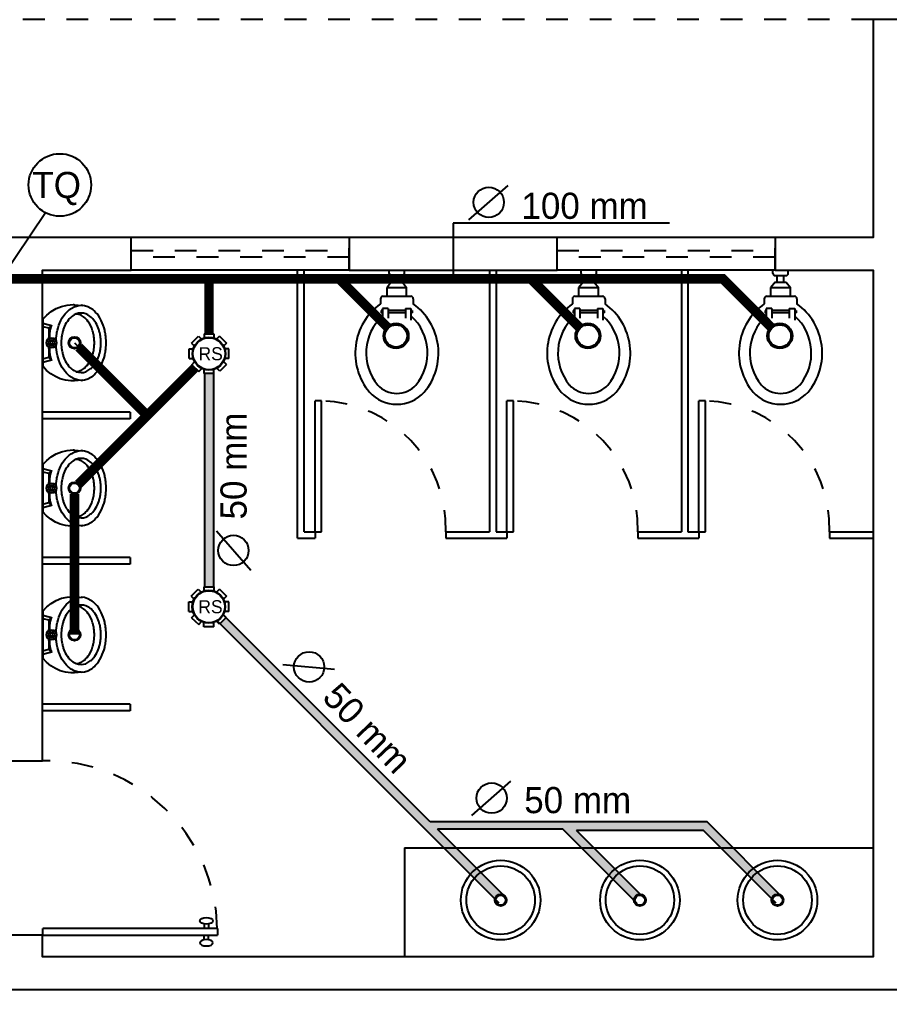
# Model space of a CAD drawing. Header units: millimetres. Extents: x 865.6 to 932.6, y 407.2 to 470.5.
# Drawn here: x 889.207 to 893.198, y 423.399 to 427.849 of the extents above; entities that cross this region are included whole.
import ezdxf

# ---------------------------------------------------------------- set-up
doc = ezdxf.new("R2010")
doc.units = ezdxf.units.MM
doc.linetypes.add('ACAD_ISO03W100', pattern=[30, 12, -18])
for name, color, linetype in [('can01', 1, 'Continuous'), ('can02', 2, 'Continuous'), ('COTAS-TEXTOS', 1, 'Continuous'), ('ESQUADRIAS', 2, 'Continuous'), ('Fios', 10, 'Continuous'), ('Janela', 2, 'Continuous'), ('pena 01', 1, 'Continuous'), ('pena02', 2, 'Continuous'), ('texto hidro', 1, 'Continuous'), ('TIGRECAD', 1, 'Continuous')]:
    doc.layers.add(name, color=color, linetype=linetype)
doc.styles.get("Standard").update_dxf_attribs({"font": 'ERASLGHT.TTF'})

msp = doc.modelspace()

# ---------------------------------------------------------------- hatches: boundary and pattern name
at = {"layer": 'can01'}
msp.add_hatch(color=256, dxfattribs=at).paths.add_polyline_path([(890.0962, 426.2238), (890.0562, 426.2238), (890.0562, 425.2462), (890.0962, 425.2462)])
h = msp.add_hatch(color=256, dxfattribs=at)
h.paths.add_polyline_path([(892.592, 423.9367, 0.063945), (892.5627, 423.9094), (892.6569, 423.8152, -0.472086), (892.6948, 423.8339)])
h.paths.add_polyline_path([(892.4801, 424.0486), (892.4235, 424.0486), (892.5447, 423.9274, -0.054996), (892.5739, 423.9548)])
h.paths.add_polyline_path([(892.592, 423.9367), (892.5739, 423.9548, 0.054996), (892.5447, 423.9274), (892.5627, 423.9094, -0.063945)])
h.paths.add_polyline_path([(892.3604, 424.1683), (891.0909, 424.1683), (890.1546, 425.1045), (890.1263, 425.0763), (891.0684, 424.1341), (891.154, 424.0486), (891.2105, 424.0486), (891.125, 424.1341), (891.6992, 424.1341), (891.7848, 424.0486), (891.8414, 424.0486), (891.7617, 424.1283), (892.3438, 424.1283), (892.4235, 424.0486), (892.4801, 424.0486)])
h.paths.add_polyline_path([(891.2105, 424.0486), (891.154, 424.0486), (891.2752, 423.9274, -0.054996), (891.3043, 423.9548)])
h.paths.add_polyline_path([(891.3225, 423.9367, 0.063945), (891.2932, 423.9094), (891.3874, 423.8152, -0.472086), (891.4252, 423.8339)])
h.paths.add_polyline_path([(891.3225, 423.9367), (891.3043, 423.9548, 0.054996), (891.2752, 423.9274), (891.2932, 423.9094, -0.063945)])
h.paths.add_polyline_path([(891.8414, 424.0486), (891.7848, 424.0486), (891.9103, 423.9231, -0.05497), (891.9386, 423.9514)])
h.paths.add_polyline_path([(891.9566, 423.9333), (891.9386, 423.9514, 0.05497), (891.9103, 423.9231), (891.9284, 423.905, -0.063903)])
h.paths.add_polyline_path([(891.9566, 423.9333, 0.063903), (891.9284, 423.905), (892.0254, 423.808, -0.008693), (892.0254, 423.809, -0.424435), (892.0537, 423.8363)])

# ---------------------------------------------------------------- linework, layer by layer
for p, q in [((889.3265, 426.9618), (889.1231, 426.6585)), ((891.1964, 426.9141), (891.1964, 426.658)), ((890.8982, 426.433), (890.7326, 426.5986)), ((891.7782, 426.433), (891.6126, 426.5986)), ((889.4595, 426.3653), (889.7928, 426.0319)), ((890.1282, 426.3672), (890.1296, 426.3687)), ((889.7928, 426.0319), (890.0115, 426.2505)), ((890.0228, 426.2619), (890.0242, 426.2633)), ((890.0562, 426.2238), (890.0562, 425.2462)), ((890.0962, 426.2238), (890.0962, 425.2462)), ((889.4776, 425.7167), (889.7928, 426.0319)), ((890.1273, 425.2067), (890.1287, 425.2081)), ((891.0909, 424.1683), (890.1398, 425.1193)), ((890.022, 425.1013), (890.0234, 425.1027)), ((891.0684, 424.1341), (890.1117, 425.0908)), ((891.4077, 423.7948), (891.0684, 424.1341)), ((892.3604, 424.1683), (891.0909, 424.1683)), ((891.436, 423.8231), (891.125, 424.1341)), ((891.6992, 424.1341), (891.125, 424.1341)), ((892.0386, 423.7948), (891.6992, 424.1341)), ((892.7056, 423.8231), (892.3604, 424.1683)), ((892.3438, 424.1283), (891.7617, 424.1283)), ((892.0669, 423.8231), (891.7617, 424.1283)), ((892.6773, 423.7948), (892.3438, 424.1283))]:
    msp.add_line(p, q, dxfattribs=at)
at = {"layer": 'can01', "const_width": 0.044}
for points in [[(890.0115, 426.6585), (889.7928, 426.6585), (889.4128, 426.6585), (889.1645, 426.6585)], [(892.6535, 426.4376), (892.4327, 426.6585), (891.6126, 426.6585), (890.3595, 426.6585), (889.7928, 426.6585)], [(890.0762, 426.4068), (890.0762, 426.6616), (890.0762, 426.6616)], [(890.8982, 426.433), (890.6727, 426.6585)], [(891.7782, 426.433), (891.5527, 426.6585)], [(889.7928, 426.0319), (889.4789, 426.3459)], [(889.7928, 426.0319), (890.0115, 426.2505)], [(889.4776, 425.7167), (889.7928, 426.0319)], [(889.4599, 425.0264), (889.4595, 425.6712)]]:
    msp.add_lwpolyline(points, dxfattribs=at)
at = {"layer": 'can01'}
msp.add_circle((889.3922, 427.0893), 0.1434, dxfattribs=at)
at = {"layer": 'can02', "color": 0}
for p, q in [((890.7195, 426.8486), (889.7195, 426.8486)), ((892.6727, 426.8486), (891.6727, 426.8486)), ((890.7195, 426.6986), (889.7195, 426.6986)), ((892.6727, 426.6986), (891.6727, 426.6986))]:
    msp.add_line(p, q, dxfattribs=at)
for points in [[(893.7687, 426.8486), (893.2728, 426.8486), (893.2728, 427.8486), (893.1228, 427.8486), (893.1228, 426.8486), (892.6727, 426.8486), (892.6727, 426.6986), (893.1228, 426.6986), (893.1228, 424.8986), (893.1228, 423.5486), (889.3128, 423.5486), (889.3128, 423.6486), (889.1628, 423.6486), (889.1628, 423.3986), (893.2728, 423.3986), (893.2728, 426.6986), (893.7687, 426.6986)], [(889.7195, 426.8486), (888.7663, 426.8486), (888.7663, 426.6986), (889.1645, 426.6986), (889.1645, 424.8986), (888.2645, 424.8986), (888.2645, 424.7486), (889.1645, 424.7486), (889.1645, 424.4486), (889.3128, 424.4486), (889.3128, 426.6986), (889.7195, 426.6986)], [(891.6727, 426.8486), (890.7195, 426.8486), (890.7195, 426.6986), (891.6727, 426.6986)]]:
    msp.add_lwpolyline(points, close=True, dxfattribs=at)
at = {"layer": 'ESQUADRIAS', "color": 0}
for p, q in [((891.3628, 426.6986), (891.3628, 425.4986)), ((891.3928, 426.6986), (891.3928, 425.4986)), ((892.2428, 426.6986), (892.2428, 425.4986)), ((892.2728, 426.6986), (892.2728, 425.4986)), ((890.4828, 425.4686), (890.5628, 425.4686)), ((890.5128, 425.4986), (890.5628, 425.4986)), ((890.5628, 425.4986), (890.5628, 425.4686)), ((890.5628, 425.4986), (890.5928, 425.4986)), ((891.1628, 425.4986), (891.1628, 425.4686)), ((891.1628, 425.4986), (891.3628, 425.4986)), ((891.1628, 425.4686), (891.4428, 425.4686)), ((891.3928, 425.4986), (891.4428, 425.4986)), ((891.4428, 425.4986), (891.4428, 425.4686)), ((891.4428, 425.4986), (891.4728, 425.4986)), ((892.0428, 425.4986), (892.2428, 425.4986)), ((892.0428, 425.4986), (892.0428, 425.4686)), ((892.0428, 425.4686), (892.3228, 425.4686)), ((892.2728, 425.4986), (892.3228, 425.4986)), ((892.3228, 425.4986), (892.3228, 425.4686)), ((892.3228, 425.4986), (892.3528, 425.4986)), ((892.9228, 425.4986), (892.9228, 425.4686)), ((892.9228, 425.4986), (893.1228, 425.4986)), ((892.9228, 425.4686), (893.1228, 425.4686))]:
    msp.add_line(p, q, dxfattribs=at)
at = {"layer": 'Fios', "color": 0}
for p, q in [((890.9028, 426.6836), (890.9028, 426.6986)), ((890.9128, 426.6736), (890.9628, 426.6736)), ((890.9223, 426.6436), (890.9223, 426.6736)), ((890.9533, 426.6436), (890.9533, 426.6736)), ((890.9728, 426.6836), (890.9728, 426.6986)), ((891.7828, 426.6836), (891.7828, 426.6986)), ((891.7928, 426.6736), (891.8428, 426.6736)), ((891.8023, 426.6436), (891.8023, 426.6736)), ((891.8333, 426.6436), (891.8333, 426.6736)), ((891.8528, 426.6836), (891.8528, 426.6986)), ((892.6628, 426.6836), (892.6628, 426.6986)), ((892.6728, 426.6736), (892.7228, 426.6736)), ((892.6823, 426.6436), (892.6823, 426.6736)), ((892.7133, 426.6436), (892.7133, 426.6736)), ((892.7328, 426.6836), (892.7328, 426.6986)), ((890.9123, 426.6436), (890.8928, 426.6186)), ((890.9123, 426.6436), (890.9633, 426.6436)), ((890.9633, 426.6436), (890.9828, 426.6186)), ((891.7923, 426.6436), (891.7728, 426.6186)), ((891.7923, 426.6436), (891.8433, 426.6436)), ((891.8433, 426.6436), (891.8628, 426.6186)), ((892.6723, 426.6436), (892.6528, 426.6186)), ((892.6723, 426.6436), (892.7233, 426.6436)), ((892.7233, 426.6436), (892.7428, 426.6186)), ((890.8741, 426.5786), (891.0016, 426.5786)), ((890.8928, 426.5786), (890.8928, 426.6186)), ((890.8928, 426.6186), (890.9828, 426.6186)), ((890.9828, 426.5786), (890.9828, 426.6186)), ((891.7541, 426.5786), (891.8816, 426.5786)), ((891.7728, 426.6186), (891.8628, 426.6186)), ((891.7728, 426.5786), (891.7728, 426.6186)), ((891.8628, 426.5786), (891.8628, 426.6186)), ((892.6341, 426.5786), (892.7616, 426.5786)), ((892.6528, 426.6186), (892.7428, 426.6186)), ((892.6528, 426.5786), (892.6528, 426.6186)), ((892.7428, 426.5786), (892.7428, 426.6186)), ((890.8628, 426.5673), (890.8628, 426.5438)), ((891.0128, 426.5673), (891.0128, 426.5438)), ((891.7428, 426.5673), (891.7428, 426.5438)), ((891.8928, 426.5673), (891.8928, 426.5438)), ((892.6228, 426.5673), (892.6228, 426.5438)), ((892.7728, 426.5673), (892.7728, 426.5438)), ((890.8723, 426.5134), (890.8664, 426.5134)), ((890.8664, 426.5134), (890.8664, 426.5027)), ((890.8723, 426.5027), (890.8664, 426.5027)), ((890.8723, 426.5223), (890.8723, 426.4693)), ((890.8974, 426.5223), (890.8723, 426.5223)), ((890.8974, 426.5223), (890.8974, 426.4784)), ((890.9777, 426.5134), (890.8974, 426.5134)), ((890.9777, 426.5027), (890.8974, 426.5027)), ((890.9777, 426.5223), (890.9777, 426.4784)), ((890.9777, 426.5223), (891.0027, 426.5223)), ((891.0027, 426.5223), (891.0027, 426.4693)), ((891.0027, 426.5134), (891.0086, 426.5134)), ((891.0027, 426.5027), (891.0086, 426.5027)), ((891.0086, 426.5134), (891.0086, 426.5027)), ((891.7464, 426.5134), (891.7464, 426.5027)), ((891.7523, 426.5134), (891.7464, 426.5134)), ((891.7523, 426.5027), (891.7464, 426.5027)), ((891.7774, 426.5223), (891.7523, 426.5223)), ((891.7523, 426.5223), (891.7523, 426.4693)), ((891.7774, 426.5223), (891.7774, 426.4784)), ((891.8577, 426.5134), (891.7774, 426.5134)), ((891.8577, 426.5027), (891.7774, 426.5027)), ((891.8577, 426.5223), (891.8827, 426.5223)), ((891.8577, 426.5223), (891.8577, 426.4784)), ((891.8827, 426.5223), (891.8827, 426.4693)), ((891.8827, 426.5134), (891.8886, 426.5134)), ((891.8827, 426.5027), (891.8886, 426.5027)), ((891.8886, 426.5134), (891.8886, 426.5027)), ((892.6323, 426.5134), (892.6264, 426.5134)), ((892.6264, 426.5134), (892.6264, 426.5027)), ((892.6323, 426.5027), (892.6264, 426.5027)), ((892.6323, 426.5223), (892.6323, 426.4693)), ((892.6574, 426.5223), (892.6323, 426.5223)), ((892.6574, 426.5223), (892.6574, 426.4784)), ((892.7377, 426.5134), (892.6574, 426.5134)), ((892.7377, 426.5027), (892.6574, 426.5027)), ((892.7377, 426.5223), (892.7377, 426.4784)), ((892.7377, 426.5223), (892.7627, 426.5223)), ((892.7627, 426.5223), (892.7627, 426.4693)), ((892.7627, 426.5134), (892.7686, 426.5134)), ((892.7627, 426.5027), (892.7686, 426.5027)), ((892.7686, 426.5134), (892.7686, 426.5027)), ((890.9728, 424.0486), (890.9728, 423.5486)), ((890.9728, 424.0486), (893.1228, 424.0486))]:
    msp.add_line(p, q, dxfattribs=at)
for points in [[(889.3757, 426.5227), (889.4004, 426.5325), (889.4261, 426.5384), (889.4525, 426.5404)], [(889.4441, 426.5232), (889.4583, 426.5307), (889.4736, 426.5354), (889.4895, 426.5374)], [(889.4525, 426.5404), (889.4563, 426.5403)], [(889.4563, 426.5403), (889.4601, 426.5401)], [(889.4601, 426.5401), (889.4952, 426.5369)], [(889.5348, 426.5232), (889.5206, 426.5307), (889.5053, 426.5354), (889.4895, 426.5374)], [(889.3145, 426.4732), (889.3324, 426.4927), (889.3529, 426.5094), (889.3757, 426.5227)], [(889.392, 426.4565), (889.3972, 426.468), (889.4033, 426.4792), (889.4102, 426.4898)], [(889.4102, 426.4898), (889.4162, 426.4977), (889.4227, 426.505), (889.4297, 426.5121)], [(889.4577, 426.4931), (889.4523, 426.4897), (889.4472, 426.486), (889.4423, 426.4819)], [(889.4895, 426.5016), (889.4784, 426.5006), (889.4677, 426.4978), (889.4577, 426.4931)], [(889.4857, 426.4928), (889.4794, 426.495), (889.473, 426.4965), (889.4665, 426.4973)], [(889.5212, 426.4931), (889.5112, 426.4978), (889.5005, 426.5006), (889.4895, 426.5016)], [(889.5366, 426.4819), (889.5318, 426.486), (889.5266, 426.4897), (889.5212, 426.4931)], [(889.5687, 426.4898), (889.5627, 426.4977), (889.5562, 426.505), (889.5493, 426.5121)], [(889.587, 426.4565), (889.5817, 426.468), (889.5756, 426.4792), (889.5687, 426.4898)], [(889.3145, 426.4732), (889.3145, 426.2574)], [(889.3145, 426.4553), (889.3544, 426.4448)], [(889.348, 426.4182), (889.3498, 426.4283), (889.3523, 426.4382), (889.3554, 426.448)], [(889.3811, 426.4231), (889.3841, 426.4344), (889.3878, 426.4455), (889.392, 426.4565)], [(889.4173, 426.4486), (889.4138, 426.4414), (889.4107, 426.434), (889.408, 426.4264)], [(889.4318, 426.4708), (889.4265, 426.4637), (889.4217, 426.4563), (889.4173, 426.4486)], [(889.5278, 426.454), (889.5227, 426.4619), (889.5169, 426.4693), (889.5104, 426.4762)], [(889.5425, 426.4207), (889.5385, 426.4322), (889.5336, 426.4433), (889.5278, 426.454)], [(889.5616, 426.4486), (889.5573, 426.4563), (889.5524, 426.4637), (889.5471, 426.4708)], [(889.5709, 426.4264), (889.5682, 426.434), (889.5651, 426.4414), (889.5616, 426.4486)], [(889.5978, 426.4231), (889.5948, 426.4344), (889.5912, 426.4455), (889.587, 426.4565)], [(889.3145, 426.4401), (889.3407, 426.4332)], [(889.3419, 426.4316), (889.3419, 426.3914)], [(889.3461, 426.3869), (889.3461, 426.3978), (889.3467, 426.408), (889.348, 426.4182)], [(889.3306, 426.3653), (889.3324, 426.3743), (889.3374, 426.3816), (889.3448, 426.3866), (889.3538, 426.3884)], [(889.3538, 426.3421), (889.3448, 426.3439), (889.3374, 426.3489), (889.3324, 426.3563), (889.3306, 426.3653)], [(889.3389, 426.3653), (889.3409, 426.3728), (889.3463, 426.3781), (889.3538, 426.3801)], [(889.3538, 426.3504), (889.3463, 426.3524), (889.3409, 426.3578), (889.3389, 426.3653)], [(889.3436, 426.3881), (889.3427, 426.389), (889.3421, 426.3902), (889.3419, 426.3914)], [(889.3473, 426.3871), (889.3447, 426.3875), (889.3436, 426.3881)], [(889.3538, 426.3884), (889.3628, 426.3866), (889.3701, 426.3816), (889.3751, 426.3743), (889.3769, 426.3653)], [(889.3538, 426.3801), (889.3613, 426.3781), (889.3666, 426.3728), (889.3686, 426.3653)], [(889.3686, 426.3653), (889.3666, 426.3578), (889.3613, 426.3524), (889.3538, 426.3504)], [(889.3769, 426.3653), (889.3751, 426.3563), (889.3701, 426.3489), (889.3628, 426.3439), (889.3538, 426.3421)], [(889.3984, 426.3708), (889.3983, 426.3653)], [(889.3983, 426.3653), (889.3984, 426.3597)], [(889.5806, 426.3653), (889.5805, 426.3708)], [(889.5805, 426.3597), (889.5806, 426.3653)], [(889.3419, 426.3391), (889.3421, 426.3404), (889.3427, 426.3415), (889.3436, 426.3424)], [(889.3419, 426.3391), (889.3419, 426.2987)], [(889.3436, 426.3424), (889.3447, 426.343), (889.3473, 426.3434)], [(889.348, 426.3123), (889.3467, 426.3225), (889.3461, 426.3328), (889.3461, 426.3437)], [(889.3554, 426.2825), (889.3523, 426.2923), (889.3498, 426.3022), (889.348, 426.3123)], [(889.3407, 426.2973), (889.3145, 426.2905)], [(889.3544, 426.2857), (889.3145, 426.2752)], [(889.392, 426.2741), (889.3878, 426.285), (889.3841, 426.2961), (889.3811, 426.3074)], [(889.4102, 426.2407), (889.4033, 426.2514), (889.3972, 426.2625), (889.392, 426.2741)], [(889.408, 426.3041), (889.4107, 426.2966), (889.4138, 426.2892), (889.4173, 426.2819)], [(889.4173, 426.2819), (889.4217, 426.2742), (889.4265, 426.2668), (889.4318, 426.2597)], [(889.5104, 426.2544), (889.5169, 426.2612), (889.5227, 426.2686), (889.5278, 426.2766)], [(889.5278, 426.2766), (889.5336, 426.2873), (889.5385, 426.2984), (889.5425, 426.3098)], [(889.5471, 426.2597), (889.5524, 426.2669), (889.5572, 426.2742), (889.5616, 426.2819)], [(889.5616, 426.2819), (889.5651, 426.2892), (889.5682, 426.2966), (889.5709, 426.3041)], [(889.5687, 426.2407), (889.5756, 426.2514), (889.5817, 426.2625), (889.587, 426.2741)], [(889.587, 426.2741), (889.5912, 426.285), (889.5948, 426.2961), (889.5978, 426.3074)], [(889.3715, 426.21), (889.3503, 426.223), (889.3312, 426.2389), (889.3145, 426.2574)], [(889.4297, 426.2185), (889.4227, 426.2255), (889.4162, 426.2329), (889.4102, 426.2407)], [(889.4423, 426.2486), (889.4472, 426.2445), (889.4523, 426.2408), (889.4577, 426.2375)], [(889.4577, 426.2375), (889.4677, 426.2328), (889.4784, 426.2299), (889.4895, 426.2289)], [(889.4665, 426.2332), (889.4731, 426.234), (889.4795, 426.2356), (889.4857, 426.2377)], [(889.4895, 426.2289), (889.5006, 426.2298), (889.5113, 426.2325), (889.5212, 426.2375)], [(889.5338, 426.247), (889.5366, 426.2486)], [(889.5366, 426.2486), (889.5405, 426.2519), (889.5439, 426.2557), (889.5471, 426.2597)], [(889.5493, 426.2185), (889.5562, 426.2255), (889.5627, 426.2329), (889.5687, 426.2407)], [(889.4429, 426.1907), (889.4182, 426.1935), (889.3943, 426.2001), (889.3715, 426.21)], [(889.4895, 426.1931), (889.4736, 426.1951), (889.4583, 426.1999), (889.4441, 426.2073)], [(889.4952, 426.1936), (889.4601, 426.1905)], [(889.4895, 426.1931), (889.5053, 426.1951), (889.5206, 426.1999), (889.5348, 426.2073)], [(889.3757, 425.8561), (889.4004, 425.8658), (889.4261, 425.8718), (889.4525, 425.8738)], [(889.4441, 425.8565), (889.4583, 425.864), (889.4736, 425.8688), (889.4895, 425.8708)], [(889.4525, 425.8738), (889.4563, 425.8737)], [(889.4563, 425.8737), (889.4601, 425.8734)], [(889.4601, 425.8734), (889.4952, 425.8702)], [(889.5348, 425.8565), (889.5206, 425.864), (889.5053, 425.8688), (889.4895, 425.8708)], [(889.3145, 425.8065), (889.3324, 425.8261), (889.3529, 425.8427), (889.3757, 425.8561)], [(889.392, 425.7898), (889.3972, 425.8014), (889.4033, 425.8125), (889.4102, 425.8232)], [(889.4102, 425.8232), (889.4162, 425.831), (889.4227, 425.8384), (889.4297, 425.8454)], [(889.4577, 425.8264), (889.4523, 425.823), (889.4472, 425.8194), (889.4423, 425.8153)], [(889.4895, 425.8349), (889.4784, 425.834), (889.4677, 425.8311), (889.4577, 425.8264)], [(889.4857, 425.8261), (889.4794, 425.8283), (889.473, 425.8298), (889.4665, 425.8306)], [(889.5212, 425.8264), (889.5112, 425.8311), (889.5005, 425.834), (889.4895, 425.8349)], [(889.5366, 425.8153), (889.5318, 425.8194), (889.5266, 425.823), (889.5212, 425.8264)], [(889.5687, 425.8232), (889.5627, 425.831), (889.5562, 425.8384), (889.5493, 425.8454)], [(889.587, 425.7898), (889.5817, 425.8014), (889.5756, 425.8125), (889.5687, 425.8232)], [(889.3145, 425.8065), (889.3145, 425.5907)], [(889.3145, 425.7886), (889.3544, 425.7782)], [(889.348, 425.7515), (889.3498, 425.7616), (889.3523, 425.7716), (889.3554, 425.7814)], [(889.3811, 425.7564), (889.3841, 425.7677), (889.3878, 425.7789), (889.392, 425.7898)], [(889.4173, 425.7819), (889.4138, 425.7747), (889.4107, 425.7673), (889.408, 425.7597)], [(889.4318, 425.8042), (889.4265, 425.7971), (889.4217, 425.7897), (889.4173, 425.7819)], [(889.5278, 425.7873), (889.5227, 425.7952), (889.5169, 425.8026), (889.5104, 425.8095)], [(889.5425, 425.754), (889.5385, 425.7655), (889.5336, 425.7766), (889.5278, 425.7873)], [(889.5616, 425.7819), (889.5573, 425.7897), (889.5524, 425.7971), (889.5471, 425.8042)], [(889.5709, 425.7597), (889.5682, 425.7673), (889.5651, 425.7747), (889.5616, 425.7819)], [(889.5978, 425.7564), (889.5948, 425.7677), (889.5912, 425.7789), (889.587, 425.7898)], [(889.3145, 425.7734), (889.3407, 425.7666)], [(889.3419, 425.765), (889.3419, 425.7248)], [(889.3461, 425.7202), (889.3461, 425.7311), (889.3467, 425.7413), (889.348, 425.7515)], [(889.3306, 425.6986), (889.3324, 425.7076), (889.3374, 425.715), (889.3448, 425.7199), (889.3538, 425.7217)], [(889.3538, 425.6755), (889.3448, 425.6773), (889.3374, 425.6822), (889.3324, 425.6896), (889.3306, 425.6986)], [(889.3389, 425.6986), (889.3409, 425.7061), (889.3463, 425.7114), (889.3538, 425.7135)], [(889.3538, 425.6837), (889.3463, 425.6858), (889.3409, 425.6911), (889.3389, 425.6986)], [(889.3436, 425.7214), (889.3427, 425.7224), (889.3421, 425.7235), (889.3419, 425.7248)], [(889.3473, 425.7204), (889.3447, 425.7208), (889.3436, 425.7214)], [(889.3538, 425.7217), (889.3628, 425.7199), (889.3701, 425.715), (889.3751, 425.7076), (889.3769, 425.6986)], [(889.3538, 425.7135), (889.3613, 425.7114), (889.3666, 425.7061), (889.3686, 425.6986)], [(889.3769, 425.6986), (889.3751, 425.6896), (889.3701, 425.6822), (889.3628, 425.6773), (889.3538, 425.6755)], [(889.3686, 425.6986), (889.3666, 425.6911), (889.3613, 425.6858), (889.3538, 425.6837)], [(889.3984, 425.7042), (889.3983, 425.6986)], [(889.3983, 425.6986), (889.3984, 425.693)], [(889.5806, 425.6986), (889.5805, 425.7042)], [(889.5805, 425.693), (889.5806, 425.6986)], [(889.3419, 425.6724), (889.3421, 425.6737), (889.3427, 425.6748), (889.3436, 425.6758)], [(889.3419, 425.6724), (889.3419, 425.632)], [(889.3436, 425.6758), (889.3447, 425.6764), (889.3473, 425.6768)], [(889.348, 425.6457), (889.3467, 425.6559), (889.3461, 425.6661), (889.3461, 425.677)], [(889.3554, 425.6158), (889.3523, 425.6256), (889.3498, 425.6356), (889.348, 425.6457)], [(889.5278, 425.6099), (889.5336, 425.6206), (889.5385, 425.6317), (889.5425, 425.6432)], [(889.3407, 425.6306), (889.3145, 425.6238)], [(889.3544, 425.619), (889.3145, 425.6086)], [(889.392, 425.6074), (889.3878, 425.6183), (889.3841, 425.6295), (889.3811, 425.6408)], [(889.4102, 425.574), (889.4033, 425.5847), (889.3972, 425.5958), (889.392, 425.6074)], [(889.408, 425.6375), (889.4107, 425.6299), (889.4138, 425.6225), (889.4173, 425.6153)], [(889.4173, 425.6153), (889.4217, 425.6075), (889.4265, 425.6001), (889.4318, 425.593)], [(889.5104, 425.5877), (889.5169, 425.5946), (889.5227, 425.602), (889.5278, 425.6099)], [(889.5471, 425.593), (889.5524, 425.6002), (889.5572, 425.6076), (889.5616, 425.6153)], [(889.5616, 425.6153), (889.5651, 425.6225), (889.5682, 425.6299), (889.5709, 425.6375)], [(889.5687, 425.574), (889.5756, 425.5847), (889.5817, 425.5958), (889.587, 425.6074)], [(889.587, 425.6074), (889.5912, 425.6183), (889.5948, 425.6295), (889.5978, 425.6408)], [(889.3715, 425.5433), (889.3503, 425.5564), (889.3312, 425.5722), (889.3145, 425.5907)], [(889.4297, 425.5518), (889.4227, 425.5588), (889.4162, 425.5662), (889.4102, 425.574)], [(889.4423, 425.5819), (889.4472, 425.5778), (889.4523, 425.5742), (889.4577, 425.5708)], [(889.4577, 425.5708), (889.4677, 425.5661), (889.4784, 425.5633), (889.4895, 425.5623)], [(889.4665, 425.5666), (889.4731, 425.5674), (889.4795, 425.5689), (889.4857, 425.5711)], [(889.4895, 425.5623), (889.5006, 425.5631), (889.5113, 425.5659), (889.5212, 425.5708)], [(889.5338, 425.5803), (889.5366, 425.5819)], [(889.5366, 425.5819), (889.5405, 425.5852), (889.5439, 425.589), (889.5471, 425.593)], [(889.5493, 425.5518), (889.5562, 425.5588), (889.5627, 425.5662), (889.5687, 425.574)], [(889.4429, 425.524), (889.4182, 425.5268), (889.3943, 425.5334), (889.3715, 425.5433)], [(889.4895, 425.5264), (889.4736, 425.5284), (889.4583, 425.5332), (889.4441, 425.5407)], [(889.4952, 425.527), (889.4601, 425.5238)], [(889.4895, 425.5264), (889.5053, 425.5284), (889.5206, 425.5332), (889.5348, 425.5407)], [(889.3757, 425.1835), (889.4004, 425.1933), (889.4261, 425.1993), (889.4525, 425.2013)], [(889.4441, 425.184), (889.4583, 425.1915), (889.4736, 425.1963), (889.4895, 425.1982)], [(889.4525, 425.2013), (889.4563, 425.2012)], [(889.4563, 425.2012), (889.4601, 425.2009)], [(889.4601, 425.2009), (889.4952, 425.1977)], [(889.5348, 425.184), (889.5206, 425.1915), (889.5053, 425.1963), (889.4895, 425.1982)], [(889.3145, 425.134), (889.3324, 425.1536), (889.3529, 425.1702), (889.3757, 425.1835)], [(889.4102, 425.1507), (889.4162, 425.1585), (889.4227, 425.1659), (889.4297, 425.1729)], [(889.4577, 425.1539), (889.4523, 425.1505), (889.4472, 425.1469), (889.4423, 425.1428)], [(889.4895, 425.1624), (889.4784, 425.1615), (889.4677, 425.1586), (889.4577, 425.1539)], [(889.4857, 425.1536), (889.4794, 425.1558), (889.473, 425.1573), (889.4665, 425.1581)], [(889.5212, 425.1539), (889.5112, 425.1586), (889.5005, 425.1615), (889.4895, 425.1624)], [(889.5366, 425.1428), (889.5318, 425.1469), (889.5266, 425.1505), (889.5212, 425.1539)], [(889.5687, 425.1507), (889.5627, 425.1585), (889.5562, 425.1659), (889.5493, 425.1729)], [(889.3145, 425.134), (889.3145, 424.9182)], [(889.3145, 425.1161), (889.3544, 425.1057)], [(889.348, 425.079), (889.3498, 425.0891), (889.3523, 425.0991), (889.3554, 425.1089)], [(889.3811, 425.0839), (889.3841, 425.0952), (889.3878, 425.1064), (889.392, 425.1173)], [(889.392, 425.1173), (889.3972, 425.1289), (889.4033, 425.14), (889.4102, 425.1507)], [(889.4173, 425.1094), (889.4138, 425.1022), (889.4107, 425.0948), (889.408, 425.0872)], [(889.4318, 425.1317), (889.4265, 425.1246), (889.4217, 425.1172), (889.4173, 425.1094)], [(889.5278, 425.1148), (889.5227, 425.1227), (889.5169, 425.1301), (889.5104, 425.137)], [(889.5425, 425.0815), (889.5385, 425.093), (889.5336, 425.1041), (889.5278, 425.1148)], [(889.5616, 425.1094), (889.5573, 425.1172), (889.5524, 425.1246), (889.5471, 425.1317)], [(889.5709, 425.0872), (889.5682, 425.0948), (889.5651, 425.1022), (889.5616, 425.1094)], [(889.587, 425.1173), (889.5817, 425.1289), (889.5756, 425.14), (889.5687, 425.1507)], [(889.5978, 425.0839), (889.5948, 425.0952), (889.5912, 425.1064), (889.587, 425.1173)], [(889.3145, 425.1009), (889.3407, 425.0941)], [(889.3419, 425.0925), (889.3419, 425.0523)], [(889.3461, 425.0477), (889.3461, 425.0586), (889.3467, 425.0688), (889.348, 425.079)], [(889.3306, 425.0261), (889.3324, 425.0351), (889.3374, 425.0425), (889.3448, 425.0474), (889.3538, 425.0492)], [(889.3538, 425.003), (889.3448, 425.0048), (889.3374, 425.0097), (889.3324, 425.0171), (889.3306, 425.0261)], [(889.3389, 425.0261), (889.3409, 425.0336), (889.3463, 425.0389), (889.3538, 425.041)], [(889.3538, 425.0112), (889.3463, 425.0133), (889.3409, 425.0186), (889.3389, 425.0261)], [(889.3436, 425.0489), (889.3427, 425.0499), (889.3421, 425.051), (889.3419, 425.0523)], [(889.3473, 425.0479), (889.3447, 425.0483), (889.3436, 425.0489)], [(889.3538, 425.0492), (889.3628, 425.0474), (889.3701, 425.0425), (889.3751, 425.0351), (889.3769, 425.0261)], [(889.3538, 425.041), (889.3613, 425.0389), (889.3666, 425.0336), (889.3686, 425.0261)], [(889.3769, 425.0261), (889.3751, 425.0171), (889.3701, 425.0097), (889.3628, 425.0048), (889.3538, 425.003)], [(889.3686, 425.0261), (889.3666, 425.0186), (889.3613, 425.0133), (889.3538, 425.0112)], [(889.3984, 425.0317), (889.3983, 425.0261)], [(889.3983, 425.0261), (889.3984, 425.0205)], [(889.5806, 425.0261), (889.5805, 425.0317)], [(889.5805, 425.0205), (889.5806, 425.0261)], [(889.3419, 424.9999), (889.3421, 425.0012), (889.3427, 425.0023), (889.3436, 425.0033)], [(889.3419, 424.9999), (889.3419, 424.9595)], [(889.3436, 425.0033), (889.3447, 425.0039), (889.3473, 425.0043)], [(889.348, 424.9732), (889.3467, 424.9834), (889.3461, 424.9936), (889.3461, 425.0045)], [(889.3407, 424.9581), (889.3145, 424.9513)], [(889.3544, 424.9465), (889.3145, 424.9361)], [(889.3554, 424.9433), (889.3523, 424.9531), (889.3498, 424.9631), (889.348, 424.9732)], [(889.392, 424.9349), (889.3878, 424.9458), (889.3841, 424.957), (889.3811, 424.9683)], [(889.4102, 424.9015), (889.4033, 424.9122), (889.3972, 424.9233), (889.392, 424.9349)], [(889.408, 424.965), (889.4107, 424.9574), (889.4138, 424.95), (889.4173, 424.9428)], [(889.4173, 424.9428), (889.4217, 424.935), (889.4265, 424.9276), (889.4318, 424.9205)], [(889.5104, 424.9152), (889.5169, 424.9221), (889.5227, 424.9295), (889.5278, 424.9374)], [(889.5278, 424.9374), (889.5336, 424.9481), (889.5385, 424.9592), (889.5425, 424.9707)], [(889.5471, 424.9205), (889.5524, 424.9277), (889.5572, 424.9351), (889.5616, 424.9428)], [(889.5616, 424.9428), (889.5651, 424.95), (889.5682, 424.9574), (889.5709, 424.965)], [(889.5687, 424.9015), (889.5756, 424.9122), (889.5817, 424.9233), (889.587, 424.9349)], [(889.587, 424.9349), (889.5912, 424.9458), (889.5948, 424.957), (889.5978, 424.9683)], [(889.3715, 424.8708), (889.3503, 424.8839), (889.3312, 424.8997), (889.3145, 424.9182)], [(889.4297, 424.8793), (889.4227, 424.8863), (889.4162, 424.8937), (889.4102, 424.9015)], [(889.4423, 424.9094), (889.4472, 424.9053), (889.4523, 424.9017), (889.4577, 424.8983)], [(889.4577, 424.8983), (889.4677, 424.8936), (889.4784, 424.8908), (889.4895, 424.8898)], [(889.4665, 424.8941), (889.4731, 424.8949), (889.4795, 424.8964), (889.4857, 424.8986)], [(889.4895, 424.8898), (889.5006, 424.8906), (889.5113, 424.8934), (889.5212, 424.8983)], [(889.5338, 424.9078), (889.5366, 424.9094)], [(889.5366, 424.9094), (889.5405, 424.9127), (889.5439, 424.9165), (889.5471, 424.9205)], [(889.5493, 424.8793), (889.5562, 424.8863), (889.5627, 424.8937), (889.5687, 424.9015)], [(889.4429, 424.8515), (889.4182, 424.8543), (889.3943, 424.8609), (889.3715, 424.8708)], [(889.4895, 424.8539), (889.4736, 424.8559), (889.4583, 424.8607), (889.4441, 424.8682)], [(889.4895, 424.8539), (889.4736, 424.8559), (889.4583, 424.8607), (889.4441, 424.8682)], [(889.4952, 424.8545), (889.4601, 424.8513)], [(889.4952, 424.8545), (889.4601, 424.8513)], [(889.4895, 424.8539), (889.5053, 424.8559), (889.5206, 424.8607), (889.5348, 424.8682)], [(889.4895, 424.8539), (889.5053, 424.8559), (889.5206, 424.8607), (889.5348, 424.8682)]]:
    msp.add_lwpolyline(points, dxfattribs=at)
for points in [[(889.4297, 426.5121), (889.4342, 426.5161, -0.029431), (889.4441, 426.5232)], [(889.4964, 426.4872, 0.04999), (889.4857, 426.4928)], [(889.5493, 426.5121), (889.5447, 426.5161, 0.029425), (889.5348, 426.5232)], [(889.4423, 426.4819, 0.020792), (889.4351, 426.4747), (889.4318, 426.4708)], [(889.5104, 426.4762), (889.506, 426.4802, 0.029703), (889.4964, 426.4872)], [(889.5471, 426.4708), (889.5438, 426.4747, 0.020792), (889.5366, 426.4819)], [(889.3407, 426.4332, -0.16918), (889.3416, 426.4326)], [(889.3416, 426.4326, -0.165857), (889.3419, 426.4316)], [(889.3419, 426.4316, -0.171026), (889.3428, 426.4344)], [(889.3428, 426.4344, -0.171059), (889.3452, 426.4359)], [(889.3498, 426.4379, -0.103814), (889.3452, 426.4359)], [(889.3532, 426.4417, -0.103795), (889.3498, 426.4379)], [(889.3756, 426.3897, -0.015738), (889.3769, 426.4009)], [(889.3769, 426.4009, -0.020456), (889.3811, 426.4231)], [(889.4021, 426.4042, 0.01508), (889.3997, 426.3894), (889.399, 426.3819)], [(889.408, 426.4264, 0.018631), (889.4037, 426.4116), (889.4021, 426.4042)], [(889.5478, 426.3985), (889.5463, 426.406, 0.016262), (889.5425, 426.4207)], [(889.5768, 426.4042), (889.5752, 426.4116, 0.018626), (889.5709, 426.4264)], [(889.5799, 426.3819), (889.5792, 426.3894, 0.015079), (889.5768, 426.4042)], [(889.602, 426.4009, 0.020461), (889.5978, 426.4231)], [(889.6033, 426.3897, 0.015735), (889.602, 426.4009)], [(889.3468, 426.3653, -1), (889.3607, 426.3653)], [(889.3607, 426.3653, -1), (889.3468, 426.3653)], [(889.3747, 426.3749, -0.010835), (889.3756, 426.3897)], [(889.3756, 426.3408, -0.010834), (889.3747, 426.3557)], [(889.399, 426.3819, 0.013893), (889.3984, 426.3708)], [(889.3984, 426.3597, 0.013893), (889.399, 426.3486)], [(889.5494, 426.3874, 0.015643), (889.5478, 426.3985)], [(889.5503, 426.3764, 0.013175), (889.5494, 426.3874)], [(889.5506, 426.3653, 0.014052), (889.5503, 426.3764)], [(889.5503, 426.3542, 0.014052), (889.5506, 426.3653)], [(889.5805, 426.3708, 0.012771), (889.5799, 426.3819)], [(889.5799, 426.3486, 0.012772), (889.5805, 426.3597)], [(889.6045, 426.3653, 0.017734), (889.6033, 426.3897)], [(889.6033, 426.3408, 0.017734), (889.6045, 426.3653)], [(889.3769, 426.3297, -0.015739), (889.3756, 426.3408)], [(889.3811, 426.3074, -0.020455), (889.3769, 426.3297)], [(889.399, 426.3486), (889.3997, 426.3412, 0.015079), (889.4021, 426.3264)], [(889.4021, 426.3264), (889.4037, 426.3189, 0.018631), (889.408, 426.3041)], [(889.5425, 426.3098, 0.016259), (889.5463, 426.3245), (889.5478, 426.332)], [(889.5478, 426.332, 0.015642), (889.5494, 426.3431)], [(889.5494, 426.3431, 0.013175), (889.5503, 426.3542)], [(889.5709, 426.3041, 0.018626), (889.5752, 426.3189), (889.5768, 426.3264)], [(889.5768, 426.3264, 0.015078), (889.5792, 426.3412), (889.5799, 426.3486)], [(889.5978, 426.3074, 0.02046), (889.602, 426.3297)], [(889.602, 426.3297, 0.015737), (889.6033, 426.3408)], [(889.3416, 426.2979, -0.16594), (889.3407, 426.2973)], [(889.3419, 426.2987, -0.165884), (889.3416, 426.2979)], [(889.3428, 426.2961, -0.171026), (889.3419, 426.2987)], [(889.3452, 426.2947, -0.171066), (889.3428, 426.2961)], [(889.3452, 426.2947, -0.103794), (889.3498, 426.2926)], [(889.3498, 426.2926, -0.103805), (889.3532, 426.2888)], [(889.4318, 426.2597), (889.4351, 426.2558, 0.02081), (889.4423, 426.2486)], [(889.4857, 426.2377, 0.050002), (889.4964, 426.2433)], [(889.4964, 426.2433, 0.02971), (889.506, 426.2504), (889.5104, 426.2544)], [(889.5212, 426.2375), (889.5255, 426.2406, -0.021616), (889.5338, 426.247)], [(889.4441, 426.2073, -0.029418), (889.4342, 426.2144), (889.4297, 426.2185)], [(889.4515, 426.1901, -0.025506), (889.4429, 426.1907)], [(889.4601, 426.1905, -0.025489), (889.4515, 426.1901)], [(889.5348, 426.2073, 0.029412), (889.5447, 426.2144), (889.5493, 426.2185)], [(889.4297, 425.8454), (889.4342, 425.8495, -0.029431), (889.4441, 425.8565)], [(889.4964, 425.8206, 0.04999), (889.4857, 425.8261)], [(889.5104, 425.8095), (889.506, 425.8135, 0.029703), (889.4964, 425.8206)], [(889.5493, 425.8454), (889.5447, 425.8495, 0.029425), (889.5348, 425.8565)], [(889.4423, 425.8153, 0.020792), (889.4351, 425.8081), (889.4318, 425.8042)], [(889.5471, 425.8042), (889.5438, 425.8081, 0.020792), (889.5366, 425.8153)], [(889.3407, 425.7666, -0.16918), (889.3416, 425.766)], [(889.3416, 425.766, -0.165857), (889.3419, 425.765)], [(889.3419, 425.765, -0.171026), (889.3428, 425.7677)], [(889.3428, 425.7677, -0.171059), (889.3452, 425.7692)], [(889.3498, 425.7713, -0.103814), (889.3452, 425.7692)], [(889.3532, 425.7751, -0.103795), (889.3498, 425.7713)], [(889.3756, 425.7231, -0.015738), (889.3769, 425.7342)], [(889.3769, 425.7342, -0.020456), (889.3811, 425.7564)], [(889.4021, 425.7375, 0.01508), (889.3997, 425.7227), (889.399, 425.7153)], [(889.408, 425.7597, 0.018631), (889.4037, 425.745), (889.4021, 425.7375)], [(889.5478, 425.7319), (889.5463, 425.7393, 0.016262), (889.5425, 425.754)], [(889.5494, 425.7208, 0.015643), (889.5478, 425.7319)], [(889.5768, 425.7375), (889.5752, 425.745, 0.018626), (889.5709, 425.7597)], [(889.5799, 425.7153), (889.5792, 425.7227, 0.015079), (889.5768, 425.7375)], [(889.602, 425.7342, 0.020461), (889.5978, 425.7564)], [(889.6033, 425.7231, 0.015735), (889.602, 425.7342)], [(889.3468, 425.6986, -1), (889.3607, 425.6986)], [(889.3607, 425.6986, -1), (889.3468, 425.6986)], [(889.3747, 425.7082, -0.010835), (889.3756, 425.7231)], [(889.3756, 425.6741, -0.010834), (889.3747, 425.689)], [(889.399, 425.7153, 0.013893), (889.3984, 425.7042)], [(889.3984, 425.693, 0.013893), (889.399, 425.6819)], [(889.5503, 425.7097, 0.013175), (889.5494, 425.7208)], [(889.5494, 425.6764, 0.013175), (889.5503, 425.6875)], [(889.5506, 425.6986, 0.014052), (889.5503, 425.7097)], [(889.5503, 425.6875, 0.014052), (889.5506, 425.6986)], [(889.5805, 425.7042, 0.012771), (889.5799, 425.7153)], [(889.5799, 425.6819, 0.012772), (889.5805, 425.693)], [(889.6045, 425.6986, 0.017734), (889.6033, 425.7231)], [(889.6033, 425.6741, 0.017734), (889.6045, 425.6986)], [(889.3769, 425.663, -0.015739), (889.3756, 425.6741)], [(889.3811, 425.6408, -0.020455), (889.3769, 425.663)], [(889.399, 425.6819), (889.3997, 425.6745, 0.015079), (889.4021, 425.6597)], [(889.4021, 425.6597), (889.4037, 425.6522, 0.018631), (889.408, 425.6375)], [(889.5425, 425.6432, 0.016259), (889.5463, 425.6579), (889.5478, 425.6653)], [(889.5478, 425.6653, 0.015642), (889.5494, 425.6764)], [(889.5709, 425.6375, 0.018626), (889.5752, 425.6522), (889.5768, 425.6597)], [(889.5768, 425.6597, 0.015078), (889.5792, 425.6745), (889.5799, 425.6819)], [(889.5978, 425.6408, 0.02046), (889.602, 425.663)], [(889.602, 425.663, 0.015737), (889.6033, 425.6741)], [(889.3416, 425.6312, -0.16594), (889.3407, 425.6306)], [(889.3419, 425.632, -0.165884), (889.3416, 425.6312)], [(889.3428, 425.6295, -0.171026), (889.3419, 425.632)], [(889.3452, 425.628, -0.171066), (889.3428, 425.6295)], [(889.3452, 425.628, -0.103794), (889.3498, 425.6259)], [(889.3498, 425.6259, -0.103805), (889.3532, 425.6221)], [(889.4318, 425.593), (889.4351, 425.5891, 0.02081), (889.4423, 425.5819)], [(889.4857, 425.5711, 0.050002), (889.4964, 425.5766)], [(889.4964, 425.5766, 0.02971), (889.506, 425.5837), (889.5104, 425.5877)], [(889.5212, 425.5708), (889.5255, 425.5739, -0.021616), (889.5338, 425.5803)], [(889.4441, 425.5407, -0.029418), (889.4342, 425.5477), (889.4297, 425.5518)], [(889.4515, 425.5234, -0.025506), (889.4429, 425.524)], [(889.4601, 425.5238, -0.025489), (889.4515, 425.5234)], [(889.5348, 425.5407, 0.029412), (889.5447, 425.5477), (889.5493, 425.5518)], [(889.4297, 425.1729), (889.4342, 425.177, -0.029431), (889.4441, 425.184)], [(889.4964, 425.1481, 0.04999), (889.4857, 425.1536)], [(889.5493, 425.1729), (889.5447, 425.177, 0.029425), (889.5348, 425.184)], [(889.4423, 425.1428, 0.020792), (889.4351, 425.1356), (889.4318, 425.1317)], [(889.5104, 425.137), (889.506, 425.141, 0.029703), (889.4964, 425.1481)], [(889.5471, 425.1317), (889.5438, 425.1356, 0.020792), (889.5366, 425.1428)], [(889.3407, 425.0941, -0.16918), (889.3416, 425.0935)], [(889.3416, 425.0935, -0.165857), (889.3419, 425.0925)], [(889.3419, 425.0925, -0.171026), (889.3428, 425.0952)], [(889.3428, 425.0952, -0.171059), (889.3452, 425.0967)], [(889.3498, 425.0988, -0.103814), (889.3452, 425.0967)], [(889.3532, 425.1025, -0.103795), (889.3498, 425.0988)], [(889.3769, 425.0617, -0.020456), (889.3811, 425.0839)], [(889.4021, 425.065, 0.01508), (889.3997, 425.0502), (889.399, 425.0428)], [(889.408, 425.0872, 0.018631), (889.4037, 425.0725), (889.4021, 425.065)], [(889.5478, 425.0594), (889.5463, 425.0668, 0.016262), (889.5425, 425.0815)], [(889.5768, 425.065), (889.5752, 425.0725, 0.018626), (889.5709, 425.0872)], [(889.5799, 425.0428), (889.5792, 425.0502, 0.015079), (889.5768, 425.065)], [(889.602, 425.0617, 0.020461), (889.5978, 425.0839)], [(889.3468, 425.0261, -1), (889.3607, 425.0261)], [(889.3607, 425.0261, -1), (889.3468, 425.0261)], [(889.3747, 425.0357, -0.010835), (889.3756, 425.0506)], [(889.3756, 425.0506, -0.015738), (889.3769, 425.0617)], [(889.399, 425.0428, 0.013893), (889.3984, 425.0317)], [(889.3984, 425.0205, 0.013893), (889.399, 425.0094)], [(889.5494, 425.0483, 0.015643), (889.5478, 425.0594)], [(889.5503, 425.0372, 0.013175), (889.5494, 425.0483)], [(889.5506, 425.0261, 0.014052), (889.5503, 425.0372)], [(889.5503, 425.015, 0.014052), (889.5506, 425.0261)], [(889.5805, 425.0317, 0.012771), (889.5799, 425.0428)], [(889.5799, 425.0094, 0.012772), (889.5805, 425.0205)], [(889.6033, 425.0506, 0.015735), (889.602, 425.0617)], [(889.6045, 425.0261, 0.017734), (889.6033, 425.0506)], [(889.6033, 425.0016, 0.017734), (889.6045, 425.0261)], [(889.3756, 425.0016, -0.010834), (889.3747, 425.0165)], [(889.3769, 424.9905, -0.015739), (889.3756, 425.0016)], [(889.3811, 424.9683, -0.020455), (889.3769, 424.9905)], [(889.399, 425.0094), (889.3997, 425.002, 0.015079), (889.4021, 424.9872)], [(889.4021, 424.9872), (889.4037, 424.9797, 0.018631), (889.408, 424.965)], [(889.5425, 424.9707, 0.016259), (889.5463, 424.9854), (889.5478, 424.9928)], [(889.5478, 424.9928, 0.015642), (889.5494, 425.0039)], [(889.5494, 425.0039, 0.013175), (889.5503, 425.015)], [(889.5709, 424.965, 0.018626), (889.5752, 424.9797), (889.5768, 424.9872)], [(889.5768, 424.9872, 0.015078), (889.5792, 425.002), (889.5799, 425.0094)], [(889.5978, 424.9683, 0.02046), (889.602, 424.9905)], [(889.602, 424.9905, 0.015737), (889.6033, 425.0016)], [(889.3416, 424.9587, -0.16594), (889.3407, 424.9581)], [(889.3419, 424.9595, -0.165884), (889.3416, 424.9587)], [(889.3428, 424.957, -0.171026), (889.3419, 424.9595)], [(889.3452, 424.9555, -0.171066), (889.3428, 424.957)], [(889.3452, 424.9555, -0.103794), (889.3498, 424.9534)], [(889.3498, 424.9534, -0.103805), (889.3532, 424.9496)], [(889.4318, 424.9205), (889.4351, 424.9166, 0.02081), (889.4423, 424.9094)], [(889.4857, 424.8986, 0.050002), (889.4964, 424.9041)], [(889.4964, 424.9041, 0.02971), (889.506, 424.9112), (889.5104, 424.9152)], [(889.5212, 424.8983), (889.5255, 424.9014, -0.021616), (889.5338, 424.9078)], [(889.4441, 424.8682, -0.029418), (889.4342, 424.8752), (889.4297, 424.8793)], [(889.4515, 424.8509, -0.025506), (889.4429, 424.8515)], [(889.4601, 424.8513, -0.025489), (889.4515, 424.8509)], [(889.5348, 424.8682, 0.029412), (889.5447, 424.8752), (889.5493, 424.8793)]]:
    msp.add_lwpolyline(points, format="xyb", dxfattribs=at)
for centre, radius in [((891.414, 423.809), 0.1825), ((891.414, 423.809), 0.1571), ((892.0527, 423.809), 0.1825), ((892.0527, 423.809), 0.1571), ((892.6835, 423.809), 0.1825), ((892.6835, 423.809), 0.1571)]:
    msp.add_circle(centre, radius, dxfattribs=at)
for centre, radius, start, end in [((890.9128, 426.6836), 0.01, 180, 270), ((890.9628, 426.6836), 0.01, 270, 0), ((891.7928, 426.6836), 0.01, 180, 270), ((891.8428, 426.6836), 0.01, 270, 0), ((892.6728, 426.6836), 0.01, 180, 270), ((892.7228, 426.6836), 0.01, 270, 0), ((890.8741, 426.5673), 0.0113, 90, 180), ((891.0016, 426.5673), 0.0113, 0, 90), ((891.7541, 426.5673), 0.0113, 90, 180), ((891.8816, 426.5673), 0.0113, 0, 90), ((892.6341, 426.5673), 0.0113, 90, 180), ((892.7616, 426.5673), 0.0113, 0, 90), ((891.0246, 426.318), 0.2778, 125.617, 220.0252), ((890.8511, 426.318), 0.2778, 319.9748, 54.383), ((891.9046, 426.318), 0.2778, 125.617, 220.0252), ((891.7311, 426.318), 0.2778, 319.9748, 54.383), ((892.7846, 426.318), 0.2778, 125.617, 220.0252), ((892.6111, 426.318), 0.2778, 319.9748, 54.383), ((891.0246, 426.318), 0.2278, 131.96, 220.0252), ((890.8511, 426.318), 0.2278, 319.9748, 48.2569), ((891.9046, 426.318), 0.2278, 131.96, 220.0252), ((891.7311, 426.318), 0.2278, 319.9748, 48.2569), ((892.7846, 426.318), 0.2278, 131.96, 220.0252), ((892.6111, 426.318), 0.2278, 319.9748, 48.2569), ((890.9378, 426.2528), 0.1695, 221.9961, 318.0039), ((890.9378, 426.2528), 0.1195, 221.9961, 318.0039), ((891.8178, 426.2528), 0.1695, 221.9961, 318.0039), ((891.8178, 426.2528), 0.1195, 221.9961, 318.0039), ((892.6978, 426.2528), 0.1695, 221.9961, 318.0039), ((892.6978, 426.2528), 0.1195, 221.9961, 318.0039)]:
    msp.add_arc(centre, radius, start, end, dxfattribs=at)
at = {"layer": 'Janela', "color": 0}
for p, q in [((890.5928, 426.0986), (890.5628, 426.0986)), ((890.5628, 425.4986), (890.5628, 426.0986)), ((890.5928, 425.4986), (890.5928, 426.0986)), ((891.4728, 426.0986), (891.4428, 426.0986)), ((891.4428, 425.4986), (891.4428, 426.0986)), ((891.4728, 425.4986), (891.4728, 426.0986)), ((892.3528, 426.0986), (892.3228, 426.0986)), ((892.3228, 425.4986), (892.3228, 426.0986)), ((892.3528, 425.4986), (892.3528, 426.0986))]:
    msp.add_line(p, q, dxfattribs=at)
at = {"layer": 'pena 01', "color": 0, "linetype": 'ACAD_ISO03W100', "ltscale": 0.005}
for p, q in [((893.1228, 427.8486), (887.1645, 427.8486)), ((889.7195, 426.6986), (889.7195, 426.8486)), ((890.7195, 426.6986), (890.7195, 426.8486)), ((891.6727, 426.6986), (891.6727, 426.8486)), ((891.6727, 426.6986), (891.6727, 426.8486)), ((892.6727, 426.6986), (892.6727, 426.8486)), ((892.6727, 426.6986), (892.6727, 426.8486)), ((889.7195, 426.7886), (890.7195, 426.7886)), ((890.7195, 426.7586), (889.7195, 426.7586)), ((891.6727, 426.7886), (892.6727, 426.7886)), ((892.6727, 426.7586), (891.6727, 426.7586))]:
    msp.add_line(p, q, dxfattribs=at)
for centre, radius, start, end in [((890.5778, 425.5136), 0.5852, 358.5312, 88.5312), ((891.4578, 425.5136), 0.5852, 358.5312, 88.5312), ((892.3378, 425.5136), 0.5852, 358.5312, 88.5312), ((889.3295, 423.6636), 0.7851, 1.0947, 91.0947)]:
    msp.add_arc(centre, radius, start, end, dxfattribs=at)
at = {"layer": 'pena02', "color": 0}
for p, q in [((890.4828, 425.4686), (890.4828, 426.6986)), ((890.5128, 425.4986), (890.5128, 426.6986)), ((889.7145, 426.0469), (889.3145, 426.0469)), ((889.7145, 426.0469), (889.7145, 426.0169)), ((889.7145, 426.0169), (889.3145, 426.0169)), ((889.7145, 425.3803), (889.3145, 425.3803)), ((889.7145, 425.3803), (889.7145, 425.3503)), ((889.7145, 425.3503), (889.3145, 425.3503)), ((889.7145, 424.7078), (889.3145, 424.7078)), ((889.7145, 424.6778), (889.3145, 424.6778)), ((889.7145, 424.7078), (889.7145, 424.6778)), ((890.0545, 423.6995), (890.0545, 423.6786)), ((890.0745, 423.6995), (890.0745, 423.6786)), ((889.3145, 423.6486), (889.3145, 423.6786)), ((890.1145, 423.6786), (889.3145, 423.6786)), ((889.3145, 423.6486), (890.1145, 423.6486)), ((890.0545, 423.6277), (890.0545, 423.6486)), ((890.0745, 423.6277), (890.0745, 423.6486)), ((890.1145, 423.6786), (890.1145, 423.6486))]:
    msp.add_line(p, q, dxfattribs=at)
msp.add_ellipse((890.0645, 423.7136), major_axis=(0.03, 0), ratio=0.5, dxfattribs=at)
at = {"layer": 'pena02', "color": 0, "extrusion": (0, 0, -1)}
msp.add_ellipse((890.0645, 423.6136), major_axis=(0.03, 0), ratio=0.5, dxfattribs=at)
at = {"layer": 'TIGRECAD'}
for p, q in [((891.2682, 426.9296), (891.448, 427.0868)), ((892.1889, 426.9141), (891.1964, 426.9141)), ((890.0537, 426.4068), (890.0987, 426.4068)), ((890.0537, 426.4068), (890.0537, 426.3873)), ((890.0537, 426.4068), (890.0987, 426.4068)), ((890.0537, 426.4068), (890.0537, 426.3873)), ((890.0987, 426.4068), (890.0987, 426.3873)), ((890.0987, 426.4068), (890.0987, 426.3873)), ((889.9956, 426.3641), (890.0274, 426.3959)), ((889.9956, 426.3641), (890.0093, 426.3503)), ((890.0274, 426.3959), (890.0411, 426.3821)), ((890.125, 426.3959), (890.1112, 426.3821)), ((890.125, 426.3959), (890.1568, 426.3641)), ((890.1568, 426.3641), (890.1431, 426.3503)), ((889.9847, 426.2928), (889.9847, 426.3378)), ((889.9847, 426.3378), (890.0041, 426.3378)), ((889.9847, 426.2928), (889.9847, 426.3378)), ((889.9847, 426.3378), (890.0041, 426.3378)), ((890.1677, 426.3378), (890.1482, 426.3378)), ((890.1677, 426.3378), (890.1482, 426.3378)), ((890.1677, 426.2928), (890.1677, 426.3378)), ((890.1677, 426.2928), (890.1677, 426.3378)), ((889.9847, 426.2928), (890.0041, 426.2928)), ((889.9847, 426.2928), (890.0041, 426.2928)), ((889.997, 426.2641), (890.0104, 426.2783)), ((890.1563, 426.266), (890.1253, 426.235)), ((890.1563, 426.266), (890.1425, 426.2795)), ((890.1677, 426.2928), (890.1482, 426.2928)), ((890.1677, 426.2928), (890.1482, 426.2928)), ((889.997, 426.2641), (890.0298, 426.2333)), ((890.0298, 426.2333), (890.0431, 426.2474)), ((890.0537, 426.2238), (890.0537, 426.2432)), ((890.0987, 426.2238), (890.0537, 426.2238)), ((890.0987, 426.2238), (890.0987, 426.2432)), ((890.1253, 426.235), (890.1115, 426.2485)), ((890.2684, 425.3213), (890.1112, 425.5011)), ((890.0528, 425.2462), (890.0978, 425.2462)), ((890.0528, 425.2462), (890.0528, 425.2268)), ((890.0528, 425.2462), (890.0978, 425.2462)), ((890.0528, 425.2462), (890.0528, 425.2268)), ((890.0978, 425.2462), (890.0978, 425.2268)), ((890.0978, 425.2462), (890.0978, 425.2268)), ((889.9947, 425.2035), (890.0266, 425.2353)), ((889.9947, 425.2035), (890.0085, 425.1897)), ((890.0266, 425.2353), (890.0403, 425.2216)), ((890.1241, 425.2353), (890.1104, 425.2216)), ((890.1241, 425.2353), (890.156, 425.2035)), ((890.156, 425.2035), (890.1422, 425.1897)), ((889.9838, 425.1322), (889.9838, 425.1772)), ((889.9838, 425.1772), (890.0033, 425.1772)), ((889.9838, 425.1322), (889.9838, 425.1772)), ((889.9838, 425.1772), (890.0033, 425.1772)), ((890.1668, 425.1772), (890.1474, 425.1772)), ((890.1668, 425.1772), (890.1474, 425.1772)), ((890.1668, 425.1322), (890.1668, 425.1772)), ((890.1668, 425.1322), (890.1668, 425.1772)), ((889.9838, 425.1322), (890.0033, 425.1322)), ((889.9838, 425.1322), (890.0033, 425.1322)), ((889.9962, 425.1036), (890.0095, 425.1177)), ((890.1555, 425.1054), (890.1417, 425.119)), ((890.1668, 425.1322), (890.1474, 425.1322)), ((890.1668, 425.1322), (890.1474, 425.1322)), ((889.9962, 425.1036), (890.0289, 425.0727)), ((890.0289, 425.0727), (890.0423, 425.0868)), ((890.0528, 425.0632), (890.0528, 425.0826)), ((890.0978, 425.0632), (890.0978, 425.0826)), ((890.1245, 425.0744), (890.1107, 425.088)), ((890.1555, 425.1054), (890.1245, 425.0744)), ((890.0978, 425.0632), (890.0528, 425.0632)), ((890.4147, 424.8896), (890.6526, 424.8681)), ((891.2811, 424.197), (891.4609, 424.3542))]:
    msp.add_line(p, q, dxfattribs=at)
for centre, radius in [((891.3596, 427.0096), 0.0695), ((890.9343, 426.3969), 0.0577), ((890.9343, 426.3969), 0.0577), ((890.9343, 426.3969), 0.0532), ((890.9343, 426.3969), 0.0532), ((890.9343, 426.3969), 0.051), ((890.9343, 426.3969), 0.051), ((891.8143, 426.3969), 0.0577), ((891.8143, 426.3969), 0.0577), ((891.8143, 426.3969), 0.0532), ((891.8143, 426.3969), 0.0532), ((891.8143, 426.3969), 0.051), ((891.8143, 426.3969), 0.051), ((892.6943, 426.3969), 0.0577), ((892.6943, 426.3969), 0.0577), ((892.6943, 426.3969), 0.0532), ((892.6943, 426.3969), 0.0532), ((892.6943, 426.3969), 0.051), ((892.6943, 426.3969), 0.051), ((889.4595, 426.3653), 0.0274), ((889.4595, 426.3653), 0.0274), ((889.4595, 426.3653), 0.0256), ((889.4595, 426.3653), 0.0256), ((889.4595, 426.3653), 0.0228), ((889.4595, 426.3653), 0.0228), ((889.4595, 426.3653), 0.0228), ((890.0762, 426.3153), 0.0755), ((890.0762, 426.3153), 0.0735), ((889.4595, 425.6986), 0.0274), ((889.4595, 425.6986), 0.0274), ((889.4595, 425.6986), 0.0256), ((889.4595, 425.6986), 0.0256), ((889.4595, 425.6986), 0.0228), ((889.4595, 425.6986), 0.0228), ((889.4595, 425.6986), 0.0228), ((890.1885, 425.4127), 0.0695), ((890.0753, 425.1547), 0.0755), ((890.0753, 425.1547), 0.0735), ((889.4595, 425.0261), 0.0274), ((889.4595, 425.0261), 0.0274), ((889.4595, 425.0261), 0.0256), ((889.4595, 425.0261), 0.0256), ((889.4595, 425.0261), 0.0228), ((889.4595, 425.0261), 0.0228), ((889.4595, 425.0261), 0.0228), ((890.5356, 424.8787), 0.0695), ((891.3725, 424.2769), 0.0695), ((891.414, 423.809), 0.0274), ((891.414, 423.809), 0.0274), ((891.414, 423.809), 0.0256), ((891.414, 423.809), 0.0256), ((891.414, 423.809), 0.0228), ((891.414, 423.809), 0.0228), ((891.414, 423.809), 0.0228), ((892.0527, 423.809), 0.0274), ((892.0527, 423.809), 0.0274), ((892.0527, 423.809), 0.0256), ((892.0527, 423.809), 0.0256), ((892.0527, 423.809), 0.0228), ((892.0527, 423.809), 0.0228), ((892.0527, 423.809), 0.0228), ((892.6835, 423.809), 0.0274), ((892.6835, 423.809), 0.0274), ((892.6835, 423.809), 0.0256), ((892.6835, 423.809), 0.0256), ((892.6835, 423.809), 0.0228), ((892.6835, 423.809), 0.0228), ((892.6835, 423.809), 0.0228)]:
    msp.add_circle(centre, radius, dxfattribs=at)

# ---------------------------------------------------------------- texts
at = {"layer": 'COTAS-TEXTOS', "color": 1}
for p in [(890.0281, 426.2851), (890.0273, 425.1246)]:
    msp.add_text('RS', height=0.06, dxfattribs=at).set_placement(p)
at = {"layer": 'texto hidro', "char_height": 0.12, "width": 11.620401, "attachment_point": 1}
for s, insert in [('{\\fEras Demi ITC|b0|i0|c0|p34;TQ}', (889.2661, 427.1491)), ('{\\fEras Demi ITC|b0|i0|c0|p34;100 mm}', (891.5092, 427.0537)), ('{\\fEras Demi ITC|b0|i0|c0|p34;50 mm}', (891.5221, 424.3278))]:
    msp.add_mtext(s, dxfattribs=dict(at, insert=insert))
for insert, rotation in [((890.1288, 425.555), 90), ((890.6771, 424.817), 313.6821)]:
    msp.add_mtext('{\\fEras Demi ITC|b0|i0|c0|p34;50 mm}', dxfattribs=dict(at, insert=insert, rotation=rotation))

doc.saveas('drawing.dxf')
